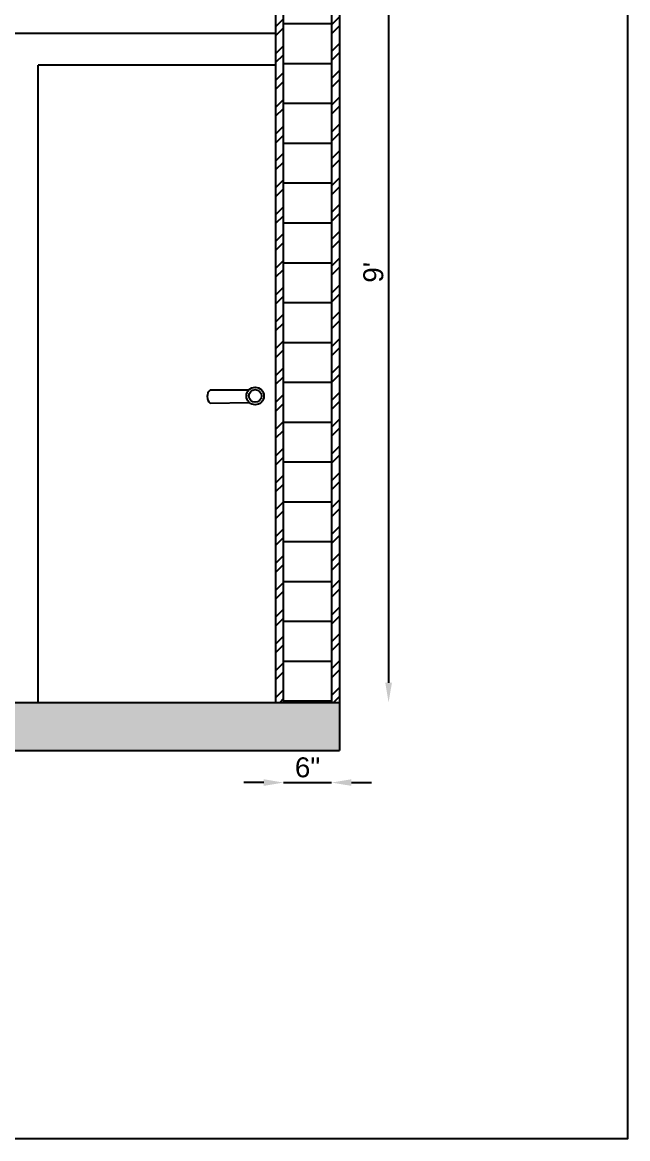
# Model space of a CAD drawing. Header units: feet. Extents: x 2272 to 4893, y 337 to 2916.
# Drawn here: x 3211.8 to 3287.7, y 1772.7 to 1912.8 of the extents above; entities that cross this region are included whole.
import ezdxf

# ---------------------------------------------------------------- set-up
doc = ezdxf.new("R2010")
doc.units = ezdxf.units.FT
doc.styles.get("Standard").update_dxf_attribs({"font": 'arial.ttf'})
doc.dimstyles.new('ISO-25', dxfattribs={"dimtxt": 2.5, "dimasz": 2.5, "dimexe": 1.25, "dimexo": 0.625, "dimtad": 1, "dimdec": 0, "dimlunit": 4, "dimtxsty": 'Standard', "dimcen": 2.5, "dimse1": 1, "dimse2": 1, "dimadec": 0, "dimazin": 0, "dimtfac": 1, "dimtdec": 0, "dimtmove": 0, "dimatfit": 3, "dimfxl": 1, "dimarcsym": 0})

# ---------------------------------------------------------------- blocks, each defined once
blk = doc.blocks.new('*D281')
at = {"color": 0, "lineweight": -2, "transparency": 16777216}
blk.add_line((3257.71, 1932.91), (3257.71, 1829.91), dxfattribs=at)
at = {"color": 0, "transparency": 16777216}
for points in [[(3257.3, 1932.91), (3258.13, 1932.91), (3257.71, 1935.41)], [(3257.3, 1829.91), (3258.13, 1829.91), (3257.71, 1827.41)]]:
    blk.add_solid(points, dxfattribs=at)
at = {"layer": 'Defpoints', "color": 0, "transparency": 16777216}
for p in [(3250.55, 1935.41), (3250.55, 1827.41), (3257.71, 1827.41)]:
    blk.add_point(p, dxfattribs=at)
at = {"color": 0, "transparency": 16777216, "insert": (3255.81, 1881.41), "char_height": 2.5, "attachment_point": 5, "rotation": 90}
blk.add_mtext("9'", dxfattribs=at)
blk = doc.blocks.new('*D282')
at = {"color": 0, "lineweight": -2, "transparency": 16777216}
for p, q in [((3242.05, 1817.37), (3239.55, 1817.37)), ((3244.55, 1817.37), (3250.55, 1817.37)), ((3253.05, 1817.37), (3255.55, 1817.37))]:
    blk.add_line(p, q, dxfattribs=at)
at = {"color": 0, "transparency": 16777216}
for points in [[(3242.05, 1817.79), (3242.05, 1816.96), (3244.55, 1817.37)], [(3253.05, 1817.79), (3253.05, 1816.96), (3250.55, 1817.37)]]:
    blk.add_solid(points, dxfattribs=at)
at = {"layer": 'Defpoints', "color": 0, "transparency": 16777216}
for p in [(3244.55, 1827.41), (3250.55, 1827.41), (3250.55, 1817.37)]:
    blk.add_point(p, dxfattribs=at)
at = {"color": 0, "transparency": 16777216, "insert": (3247.55, 1819.27), "char_height": 2.5, "attachment_point": 5}
blk.add_mtext('6"', dxfattribs=at)

msp = doc.modelspace()

# ---------------------------------------------------------------- hatches: boundary and pattern name
at = {"true_color": 0x105689}
h = msp.add_hatch(dxfattribs=at)
h.set_pattern_fill('AR-CONC', color=146, scale=0.04)
h.set_pattern_definition([(50, (111.1516, 1086.6236), (7.287387, -0.637563), [0.762, -8.382]), (355, (111.1516, 1086.6236), (-1.409737, 7.642274), [0.6096, -6.705623]), (100.45144, (111.759, 1086.5704), (5.87765, 7.00471), [0.6476, -7.12361]), (46.1842, (111.152, 1088.656), (10.843162, -1.681693), [1.143, -12.573]), (96.63556, (112.055, 1088.515), (9.496165, 9.897045), [0.9714, -10.685424]), (351.18415, (111.152, 1088.656), (9.496165, 9.897045), [0.9144, -10.05839]), (21, (112.1676, 1088.1476), (6.064576, -4.090608), [0.762, -8.382]), (326, (112.1676, 1088.1476), (2.472081, 7.367519), [0.6096, -6.7056]), (71.45144, (112.673, 1087.807), (8.536657, 3.27691), [0.6476, -7.123598]), (37.5, (111.1516, 1086.6236), (0.1235441, 3.3822016), [0, -6.62432, 0, -6.8072, 0, -6.731]), (7.5, (111.1516, 1086.6236), (2.6727865, 4.007223), [0, -3.88112, 0, -6.47192, 0, -2.5654]), (327.5, (108.886, 1086.6236), (5.4236238, -0.2291498), [0, -2.54, 0, -7.9248, 0, -10.5156]), (317.5, (107.87, 1086.6236), (5.925167, 1.0170596), [0, -3.302, 0, -5.26288, 0, -7.4676])])
h.paths.add_polyline_path([(3251.547, 1953.413), (3108.786, 1953.413), (3108.786, 1947.413), (3116.786, 1947.413), (3243.547, 1947.413), (3251.547, 1947.413)])
h.paths.add_polyline_path([(3251.547, 1827.413), (3243.547, 1827.413), (3116.786, 1827.413), (3108.786, 1827.413), (3108.786, 1821.413), (3251.547, 1821.413)])
h = msp.add_hatch(dxfattribs=at)
h.set_pattern_fill('ANSI32', color=146, scale=0.25)
h.set_pattern_definition([(45, (111.1516, 1086.6236), (-1.683798, 1.683798), []), (45, (112.274, 1086.6236), (-1.683798, 1.683798), [])])
h.paths.add_polyline_path([(3251.547, 1947.413), (3243.547, 1947.413), (3243.547, 1827.413), (3244.547, 1827.413), (3244.547, 1935.413), (3250.547, 1935.413), (3250.547, 1827.413), (3251.547, 1827.413)])
h.paths.add_polyline_path([(3116.786, 1947.413), (3108.786, 1947.413), (3108.786, 1827.413), (3116.786, 1827.413)])
at = {"true_color": 0xcb9061}
h = msp.add_hatch(dxfattribs=at)
h.set_pattern_fill('ACAD_ISO08W100', color=33)
h.set_pattern_definition([(0, (111.1516, 1282.619), (0, 5), [24, -3, 6, -3])])
h.paths.add_polyline_path([(3250.547, 1935.413), (3244.547, 1935.413), (3244.547, 1827.413), (3250.547, 1827.413)])

# ---------------------------------------------------------------- linework, layer by layer
at = {"color": 146, "true_color": 0x105689}
for p, q in [((3251.547, 1953.413), (3251.547, 1821.413)), ((3243.547, 1947.413), (3243.547, 1827.413)), ((3108.786, 1827.413), (3251.547, 1827.413)), ((3108.786, 1821.413), (3251.547, 1821.413))]:
    msp.add_line(p, q, dxfattribs=at)
at = {"color": 242, "true_color": 0xcd2027}
for p, q in [((3244.547, 1827.413), (3244.547, 1935.413)), ((3250.547, 1935.413), (3250.547, 1827.413)), ((3209.786, 1911.413), (3243.547, 1911.413)), ((3213.786, 1827.413), (3213.786, 1907.413)), ((3243.547, 1907.413), (3213.786, 1907.413)), ((3240.175, 1866.633), (3235.352, 1866.633)), ((3235.352, 1865.008), (3240.24, 1865.064))]:
    msp.add_line(p, q, dxfattribs=at)
msp.add_line((3243.547, 1911.413), (3243.547, 1907.413))
msp.add_lwpolyline([(3073.915, 2012.699), (3287.69, 2012.699), (3287.69, 1772.68), (3073.915, 1772.68)], close=True)
for centre, radius in [((3240.977, 1865.88), 1.1), ((3240.984, 1865.902), 0.791)]:
    msp.add_circle(centre, radius, dxfattribs=at)
msp.add_arc((3236.011, 1865.82), 1.046, 129.07299, 230.92701, dxfattribs=at)

# ---------------------------------------------------------------- dimensions: what is measured, and where the dimension line sits
at = {"color": 85, "true_color": 0x58ba48}
dim = msp.add_linear_dim(base=(3257.715, 1827.413), p1=(3250.547, 1935.413), p2=(3250.547, 1827.413), angle=90, dimstyle='ISO-25', dxfattribs=at)
dim.commit()
dim.dimension.update_dxf_attribs({"geometry": '*D281', "text_midpoint": (3257.715, 1881.413), "dimtype": 160})
dim = msp.add_linear_dim(base=(3250.547, 1817.372), p1=(3244.547, 1827.413), p2=(3250.547, 1827.413), dimstyle='ISO-25', dxfattribs=at)
dim.commit()
dim.dimension.update_dxf_attribs({"geometry": '*D282', "text_midpoint": (3247.547, 1819.274)})

doc.saveas('drawing.dxf')
